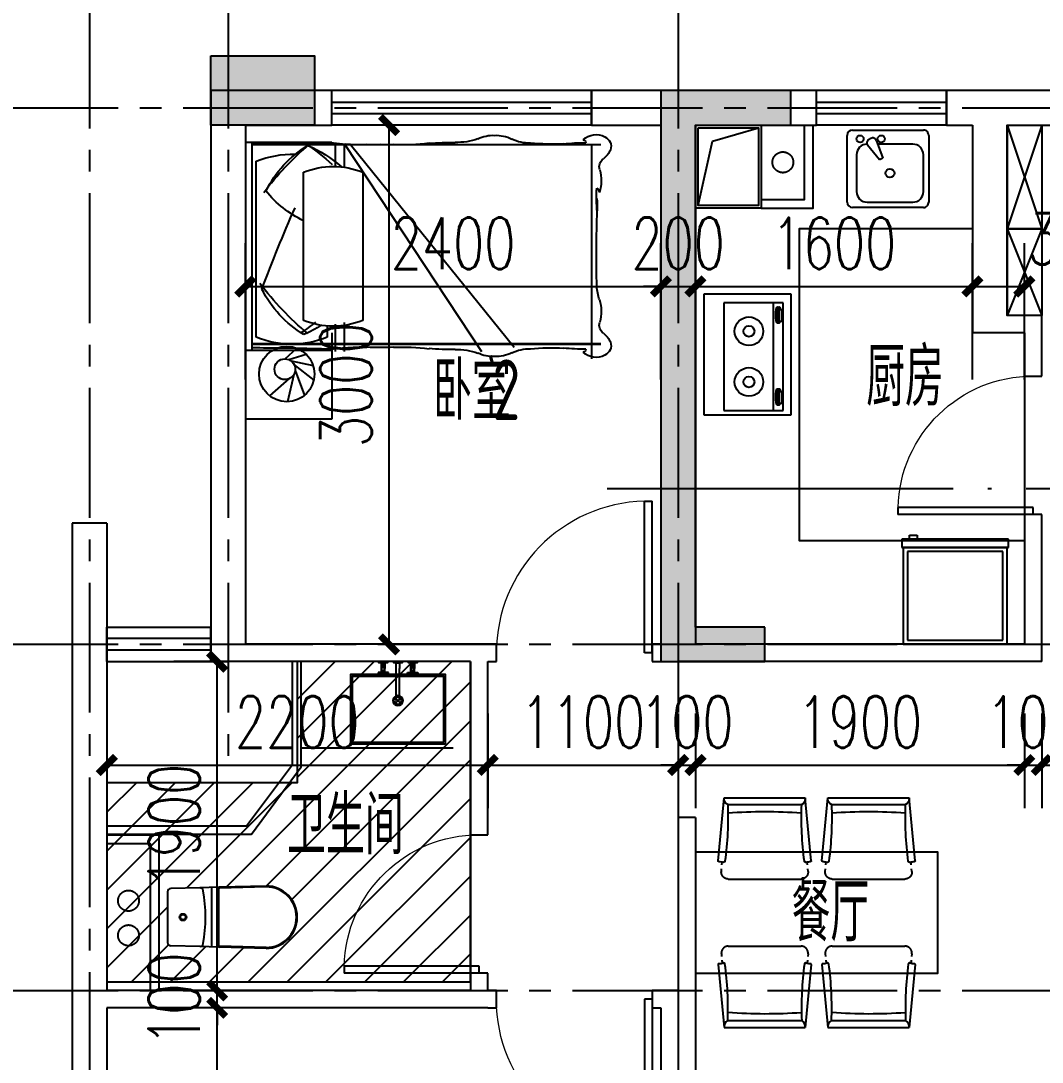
# Model space of a CAD drawing. Header units: millimetres. Extents: x -114775 to 228300, y -175499 to 108657.
# Drawn here: x 26077 to 31977, y -34785 to -28769 of the extents above; entities that cross this region are included whole.
import ezdxf

# ---------------------------------------------------------------- set-up
doc = ezdxf.new("R2010")
doc.units = ezdxf.units.MM
doc.header["$LTSCALE"] = 1000
for name, pattern in [('6#轴网(1-4)20181120$0$11 12 17 18 19 20 21 22-ZW$0$DOTE', [2.42, 2, -0.2, 0.02, -0.2]), ('CENTER', [50.8, 31.75, -6.35, 6.35, -6.35]), ('CENTER2', [1.125, 0.75, -0.125, 0.125, -0.125]), ('CONTINOUS', [0]), ('DASH', [0.35, 0.25, -0.1]), ('PS', [3200, 1500, -200, 1500])]:
    doc.linetypes.add(name, pattern=pattern)
doc.layers.get('0').update_dxf_attribs({"linetype": 'CONTINUOUS'})
doc.layers.get('Defpoints').update_dxf_attribs({"color": 6, "linetype": 'CONTINUOUS'})
for name, color, linetype in [('6#轴网(1-4)20181120$0$11 12 17 18 19 20 21 22-ZW$0$AXIS_轴线_A', 8, '6#轴网(1-4)20181120$0$11 12 17 18 19 20 21 22-ZW$0$DOTE'), ('A-FUR', 8, 'CONTINUOUS'), ('A-Lvtry', 5, 'CONTINUOUS'), ('A-Lvtry（卫生间）', 5, 'CONTINUOUS'), ('A-Lvtry（厨房）', 5, 'CONTINOUS'), ('A-烟气道', 105, 'CONTINUOUS'), ('A-第三道尺寸线', 105, 'CONTINUOUS'), ('A-降板区域', 251, 'CONTINUOUS'), ('AXIS', 253, 'CENTER'), ('DIM', 3, 'CONTINUOUS'), ('PS', 6, 'PS'), ('PUB_HATCH', 8, 'CONTINUOUS'), ('PUB_TEXT', 7, 'CONTINUOUS'), ('WALL', 2, 'CONTINUOUS'), ('WINDOW', 4, 'CONTINUOUS'), ('剪力墙', 6, 'CONTINUOUS')]:
    doc.layers.add(name, color=color, linetype=linetype)
doc.styles.add('_TCH_DIM_T3', font='SIMPLEX.shx', dxfattribs={"width": 0.705882, "bigfont": 'GBCBIG.shx'})
doc.styles.get("Standard").update_dxf_attribs({"font": 'tssdeng.shx', "bigfont": 'tssdchn.shx'})
doc.dimstyles.new('_TCH_ARCH&&100', dxfattribs={"dimtxt": 297.5, "dimasz": 100, "dimexe": 250, "dimexo": 300, "dimgap": 100, "dimtad": 1, "dimdec": 0, "dimzin": 0, "dimdsep": 46, "dimtxsty": '_TCH_DIM_T3', "dimblk": 'ARCHTICK', "dimcen": 0.09, "dimclrt": 7, "dimazin": 2, "dimtfac": 1, "dimtdec": 0, "dimtix": 1, "dimtmove": 2, "dimatfit": 3, "dimfxl": 0, "dimtolj": 1, "dimtzin": 0, "dimarcsym": 0})

# ---------------------------------------------------------------- blocks, each defined once
blk = doc.blocks.new('QWER34324')
at = {"layer": 'A-FUR'}
for p, q in [((-500, 0), (0, 0)), ((-40, -1200), (-40, 0)), ((-40, 0), (0, 0)), ((0, 0), (0, -1200)), ((-40, -11.5), (-2054.4, -11.5)), ((-40, -11.5), (-2054.4, -11.5)), ((-1999.7, -11.5), (-1999.7, -1251.2)), ((-608.2, -11.5), (-1552.4, -1182.5)), ((-575.1, -11.5), (-1363.6, -1208.2)), ((-570.6, -11.5), (-570.6, -144)), ((-519.8, -11.5), (-519.8, -134.5)), ((-63, -1125.7), (-63, -109.1)), ((-678.3, -172.7), (-678.3, -1028.2)), ((-336.3, -1028.2), (-336.3, -172.7)), ((-570.6, -1040.9), (-570.6, -1208.2)), ((-519.8, -1050.4), (-519.8, -1208.2)), ((-473.4, -1060.8), (-473.4, -1125.7)), ((-40, -1161.5), (-2054.4, -1161.5)), ((-40, -1165.5), (-2054.4, -1165.5)), ((0, -1200), (-500, -1200)), ((0, -1200), (-40, -1200))]:
    blk.add_line(p, q, dxfattribs=at)
for centre, radius, start, end in [((-2050.6, -24), 61.8, 114.65516, 197.05817), ((-2025.4, -60.8), 106, 45.78413, 118.72126), ((-1950.6, -0.8), 16, 93.39574, 183.44183), ((-1636.1, 205.2), 209.3, 267.15615, 297.45765), ((-1447.1, -169), 209.9, 87.96316, 116.12762), ((-1430.8, -151), 192, 63.04698, 92.64916), ((-1225.8, 355.3), 355.3, 250.60635, 272.32801), ((-1221.3, -2275.3), 2275.6, 85.96877, 89.74947), ((-1983, 13.6), 138.4, 203.70607, 231.95597), ((-1965.7, -1216.9), 1215.2, 83.96781, 90.04075), ((-1770.2, 1149.8), 1160.2, 266.64954, 276.11997), ((-909.2, 1295.3), 1309.4, 263.33019, 272.35813), ((-778.2, -1523.7), 1512.6, 87.0776, 92.9224), ((-655.9, 791.2), 805.5, 266.782, 275.59148), ((-480.7, -586.2), 583.8, 86.03666, 99.53314), ((-58.4, -703), 749.3, 113.83469, 131.46224), ((532.5, -1280), 1548.8, 124.57489, 131.88808), ((-774.9, -21402.4), 21401.2, 88.49238, 89.10433), ((-1546.8, -1386.7), 1810.6, 37.31306, 49.42063), ((-689.8, -564.3), 637.9, 26.40883, 59.00025), ((-160, -2948.1), 2939.9, 87.66163, 91.01156), ((-2098.3, -139.8), 53.6, 340.23108, 55.86441), ((-268.2, -607.5), 539, 67.62117, 92.10241), ((-1819.9, -219), 236, 164.99871, 197.18078), ((-507.3, -588.1), 449.1, 67.62117, 112.37883), ((-2002.9, -297.8), 43.4, 129.07345, 167.94605), ((-2962.5, -319.7), 933.9, 354.95264, 3.41649), ((-605.2, 111.5), 625, 295.48, 321.15009), ((-1219.9, -370.7), 812.7, 176.67233, 181.72422), ((-3003.8, -350.3), 972.9, 356.95871, 1.57587), ((-9950.5, -649.5), 7922.3, 358.6733, 1.8401), ((-7673.2, -3674.4), 8087.9, 20.45865, 24.04845), ((-2329.2, -812.3), 299.6, 341.30518, 356.04213), ((-1523.8, 282.7), 1810.6, 309.96455, 322.68694), ((-666.8, -563.7), 637.9, 300.99975, 333.59117), ((-1819.9, -978), 236, 162.81922, 195.00129), ((-2098.3, -1057.2), 53.6, 304.13559, 19.76892), ((-507.3, -612.9), 449.1, 247.62117, 292.37883), ((-35.4, -425), 749.3, 237.46377, 246.16531), ((555.5, 176), 1548.8, 231.63721, 235.42511), ((-1983, -1210.6), 138.4, 128.04403, 156.29393), ((-268.2, -627.3), 539, 247.62117, 292.37883), ((-2050.6, -1173), 61.8, 162.94183, 245.34484), ((-1950.6, -1196.2), 16, 176.55817, 266.60426), ((-1965.7, 19.9), 1215.2, 269.95925, 276.03219), ((-1770.2, -2346.8), 1160.2, 83.88003, 93.35046), ((-1636.1, -1402.2), 209.3, 62.54235, 92.84385), ((-1225.8, -1552.3), 355.3, 87.67199, 109.39365), ((-1221.3, 1078.3), 2275.6, 270.25053, 274.03123), ((-909.2, -2492.3), 1309.4, 87.64187, 96.66981), ((-778.2, 326.7), 1512.6, 267.0776, 272.9224), ((-655.9, -1988.2), 805.5, 84.40852, 93.218), ((-480.7, -610.8), 583.8, 260.46686, 273.96334), ((-774.9, 20205.4), 21401.2, 270.89567, 271.50762), ((-160, 1751.1), 2939.9, 268.98844, 272.33837), ((-2025.4, -1136.2), 106, 241.27874, 314.21587), ((-1447.1, -1028), 209.9, 243.87238, 272.03684), ((-1430.8, -1046), 192, 267.35084, 296.95302)]:
    blk.add_arc(centre, radius, start, end, dxfattribs=at)
blk = doc.blocks.new('chair4')
at = {"linetype": 'DASH', "ltscale": 200}
for p, q in [((-426.4, 250.4), (-410.4, 248.9)), ((-470, 210.5), (-470, -210.5)), ((-426.4, -250.4), (-410.4, -248.9))]:
    blk.add_line(p, q, dxfattribs=at)
at = {"ltscale": 20}
for p, q in [((-388.8, 247), (-371.7, 245.5)), ((-364.8, 269), (0, 234.3)), ((-40, 213.8), (-40, -213.8)), ((0, 234.3), (0, -234.3)), ((-364.8, -269), (0, -234.3)), ((-388.8, -247), (-371.7, -245.5))]:
    blk.add_line(p, q, dxfattribs=at)
at = {"linetype": 'DASH', "ltscale": 200, "extrusion": (0, 0, -1)}
for centre, start_param, end_param in [((-430, 210.5), 3.926991, 5.586837), ((-430, -210.5), 2.267145, 3.926991)]:
    blk.add_ellipse(centre, major_axis=(28.3, 28.3), ratio=1, start_param=start_param, end_param=end_param, dxfattribs=at)
at = {"ltscale": 20, "extrusion": (0, 0, -1)}
for centre, major_axis, ratio, start_param, end_param in [((-440.3, 264.1), (50.3, 50.3), 1, 0.774487, 1.131895), ((-365.2, 265), (2.83, 2.83), 1, 3.91608, 5.586837), ((-365.9, 237.3), (5.66, -5.66), 1, 0.914477, 2.702691), ((-124.5, 1886.5), (-1792.2, 85), 0.932857, 4.621064, 4.803714), ((-2032.8, -2.5), (-3, 2384.1), 0.819086, 1.481782, 1.659811), ((-6.5, 197.7), (26.3, 26.3), 1, 4.375488, 5.671939), ((-365.9, -237.3), (5.66, 5.66), 1, 3.580494, 5.368708), ((-440.3, -264.1), (50.3, -50.3), 1, -1.131895, -0.774487), ((-124.5, -1886.5), (1792.2, 85), 0.932857, 4.621064, 4.803714), ((-6.5, -197.7), (26.3, 26.3), 1, 2.182042, 3.478494), ((-365.2, -265), (2.83, -2.83), 1, 0.696349, 2.367105)]:
    blk.add_ellipse(centre, major_axis=major_axis, ratio=ratio, start_param=start_param, end_param=end_param, dxfattribs=at)
blk = doc.blocks.new('canzhuo01')
blk.add_lwpolyline([(36956.8, 174332.9), (38356.8, 174332.9), (38356.8, 175032.9), (36956.8, 175032.9)], close=True)
at = {"extrusion": (0, 0, -1), "xscale": -1, "zscale": -1, "rotation": 270}
for p in [(-37356.8, 175346.8), (-37956.8, 175346.8)]:
    blk.add_blockref('chair4', p, dxfattribs=at)
at = {"xscale": -1, "rotation": 90}
for p in [(37356.8, 174018.9), (37956.8, 174018.9)]:
    blk.add_blockref('chair4', p, dxfattribs=at)
blk = doc.blocks.new('A$C2EEA3612')
at = {"linetype": 'Continuous'}
for p, q in [((-180, 570), (-172.9, 299.7)), ((-175, 570.2), (-168, 299.8)), ((175, 570.2), (168, 299.8)), ((180, 570), (172.9, 299.7)), ((-172.9, 299.7), (-171.1, 240)), ((-171.6, 255), (171.6, 255)), ((-163, 295), (163, 295)), ((-163, 290), (163, 290)), ((172.9, 299.7), (171.1, 240)), ((-171.1, 240), (-169.5, 186.6)), ((-169.5, 186.6), (-165.6, 19.4)), ((169.5, 186.6), (165.6, 19.4)), ((171.1, 240), (169.5, 186.6)), ((-145.6, 0), (145.6, 0))]:
    blk.add_line(p, q, dxfattribs=at)
for radius in [20, 15]:
    blk.add_circle((0, 90), radius, dxfattribs=at)
for centre, radius, start, end in [((0, 570), 180, 0, 180), ((0, 570), 175, 0, 180), ((-163, 300), 10, 181.7534, 270), ((-163, 300), 5, 181.7534, 270), ((163, 300), 5, 270, 358.2466), ((163, 300), 10, 270, 358.2466), ((-149.5, 187.2), 20, 99.85566, 181.7534), ((0, -673.3), 893.4, 80.14434, 99.85566), ((149.5, 187.2), 20, 358.2466, 80.14434), ((-145.6, 20), 20, 181.7534, 270), ((145.6, 20), 20, 270, 358.2466)]:
    blk.add_arc(centre, radius, start, end, dxfattribs=at)
blk = doc.blocks.new('g3wr')
at = {"color": 251}
blk.add_wipeout([(92376.5, 176270.3), (92376.5, 176416), (92376.5, 176561.6), (92382.1, 176575.5), (92395.9, 176581.5), (92459.4, 176583.5), (92576.3, 176580.9), (92666.2, 176588.6), (92736.4, 176588), (92946.5, 176596), (92946.5, 176591), (93056.8, 176558.2), (93056.8, 176558.2), (93126.5, 176416), (93075.6, 176297.8), (92946.5, 176236), (92831.5, 176244.5), (92676.2, 176243), (92576.3, 176251), (92395.9, 176250.4)], dxfattribs=at)
at = {"xscale": -1, "rotation": 270}
blk.add_blockref('A$C2EEA3612', (92376.5, 176416), dxfattribs=at)
blk = doc.blocks.new('zt1')
at = {"layer": 'A-Lvtry', "linetype": 'Continuous'}
for p, q in [((-700, 0), (0, 0)), ((-700, -500), (-700, 0)), ((0, 0), (0, -500)), ((0, -500), (-700, -500))]:
    blk.add_line(p, q, dxfattribs=at)
at = {"layer": 'A-Lvtry'}
for p, q in [((-673.5, -113.1), (-673.5, -455.5)), ((-50.7, -113.1), (-673.5, -113.1)), ((-50.7, -455.5), (-50.7, -113.1)), ((-673.5, -399.8), (-50.7, -399.8)), ((-673.5, -455.5), (-50.7, -455.5)), ((-640.9, -422.1), (-640.8, -433.8)), ((-565.7, -431.5), (-630.4, -431.5)), ((-630.4, -431.5), (-630.4, -448.2)), ((-630.4, -448.2), (-565.7, -448.2)), ((-565.7, -448.2), (-565.7, -431.5)), ((-549.1, -423.2), (-549.1, -433.7)), ((-167.9, -422.1), (-167.8, -433.8)), ((-157.4, -431.5), (-157.4, -448.2)), ((-92.7, -431.5), (-157.4, -431.5)), ((-157.4, -448.2), (-92.7, -448.2)), ((-92.7, -448.2), (-92.7, -431.5)), ((-76.1, -423.2), (-76.1, -433.7))]:
    blk.add_line(p, q, dxfattribs=at)
for points in [[(-549.1, -423.2, 0.259034), (-551, -419.8, 0.076276), (-562.5, -414.9, 0.036515), (-576.1, -412.4, 0.026615), (-594.9, -411.4, 0.026615), (-613.8, -412.4, 0.036515), (-627.3, -414.9, 0.076276), (-638.9, -419.8, 0.259034), (-640.8, -423.2, 0.078462), (-640.6, -424.5, 0.056762)], [(-76.1, -423.2, 0.259034), (-78, -419.8, 0.076276), (-89.5, -414.9, 0.036515), (-103.1, -412.4, 0.026615), (-121.9, -411.4, 0.026615), (-140.8, -412.4, 0.036515), (-154.3, -414.9, 0.076276), (-165.9, -419.8, 0.259034), (-167.8, -423.2, 0.078462), (-167.6, -424.5, 0.056762)], [(-549.1, -433.7, 0.259034), (-551, -430.3, 0.076276), (-562.5, -425.4, 0.036515), (-576.1, -422.9, 0.026615), (-594.9, -421.9, 0.026615), (-613.8, -422.9, 0.036515), (-627.3, -425.4, 0.076276), (-638.9, -430.3, 0.259034), (-640.8, -433.7, 0.259034), (-638.9, -437.2, 0.056762), (-630.4, -441.2, 0.036515)], [(-565.7, -442.9, 0.008736), (-562.5, -442.1, 0.076276), (-551, -437.2, 0.259034), (-549.1, -433.7, 0.259034)], [(-76.1, -433.7, 0.259034), (-78, -430.3, 0.076276), (-89.5, -425.4, 0.036515), (-103.1, -422.9, 0.026615), (-121.9, -421.9, 0.026615), (-140.8, -422.9, 0.036515), (-154.3, -425.4, 0.076276), (-165.9, -430.3, 0.259034), (-167.8, -433.7, 0.259034), (-165.9, -437.2, 0.056762), (-157.4, -441.2, 0.036515)], [(-92.7, -442.9, 0.008736), (-89.5, -442.1, 0.076276), (-78, -437.2, 0.259034), (-76.1, -433.7, 0.259034)]]:
    blk.add_lwpolyline(points, format="xyb", dxfattribs=at)
at = {"layer": 'A-Lvtry', "linetype": 'Continuous'}
for centre, radius in [((-508.4, -258.5), 82.5), ((-215.8, -258.5), 82.5), ((-508.4, -258.5), 31.6), ((-215.8, -258.5), 31.6)]:
    blk.add_circle(centre, radius, dxfattribs=at)
at = {"layer": 'A-Lvtry', "width": 0.8, "flags": 9}
for tag in ['YSIZE', 'XSIZE']:
    blk.add_attdef(tag, (-350, 0), '', height=0.5, dxfattribs=at)
blk = doc.blocks.new('t4')
at = {"layer": 'A-Lvtry'}
for p, q in [((3876545.3, 2552259.6), (3876931.4, 2552259.6)), ((3876514.8, 2551819.5), (3876514.8, 2552229.1)), ((3876819.6, 2552205.6), (3876606.3, 2552205.6)), ((3876961.9, 2552229.1), (3876961.9, 2551819.5)), ((3876545.3, 2552144.6), (3876545.3, 2551880.5)), ((3876790.3, 2552072.2), (3876875.1, 2552142)), ((3876903.3, 2552093.1), (3876800.4, 2552054.6)), ((3876880.6, 2551880.5), (3876880.6, 2552084.6)), ((3876913.8, 2552122.3), (3876905.6, 2552136.5)), ((3876800.4, 2552054.6), (3876790.3, 2552072.2)), ((3876931.4, 2551789), (3876545.3, 2551789)), ((3876606.3, 2551819.5), (3876819.6, 2551819.5))]:
    blk.add_line(p, q, dxfattribs=at)
at = {"layer": 'A-Lvtry', "extrusion": (3.92285e-11, -1.08889e-08, 1)}
for centre, major_axis, start_param, end_param in [((3876545.3, 2552229.1), (-21.6, 21.6, 0), -0.785398, 0.785398), ((3876931.4, 2552229.1), (-21.6, 21.6, 0), 3.926991, 5.497787), ((3876606.3, 2552144.6), (-43.1, 43.1, 0), -0.785398, 0.785398), ((3876819.6, 2552144.6), (43.1, 43.1, 0), 5.497787, 7.068583), ((3876911.1, 2552185.3), (-14.4, 14.4, 0), 4.712389, 10.995574), ((3876888, 2552126.3), (14.4, 14.4, 0), 6.021386, 7.757331), ((3876911.1, 2552063.4), (14.4, 14.4, 0), 6.283185283893945, 12.56637059107353), ((3876896.2, 2552112.2), (-14.4, 14.4, 0), 2.714645, 4.45059), ((3876713, 2552012.6), (18, 18, 0), 6.283185283897186, 12.56637059107677), ((3876606.3, 2551880.5), (-43.1, 43.1, 0), 0.785398, 2.356194), ((3876819.6, 2551880.5), (-43.1, 43.1, 0), 2.356194, 3.926991), ((3876545.3, 2551819.5), (21.6, 21.6, 0), 2.356194, 3.926991), ((3876931.4, 2551819.5), (-21.6, 21.6, 0), 2.356194, 3.926991)]:
    blk.add_ellipse(centre, major_axis=major_axis, ratio=1, start_param=start_param, end_param=end_param, dxfattribs=at)
blk = doc.blocks.new('BX1')
at = {"layer": 'A-Lvtry'}
for p, q in [((-560, 8), (-607.7, 8)), ((-607.7, 8), (-607.7, -608)), ((-560, -608), (-560, 8)), ((0, 0), (-560, 0)), ((0, -600), (0, 0)), ((-560, 0), (-560, -600)), ((-24, -24), (-536, -24)), ((-536, -24), (-536, -576)), ((-24, -576), (-24, -24)), ((-631.1, -564.3), (-631.1, -520)), ((-631.1, -520), (-607.7, -520)), ((-607.7, -520), (-607.7, -564.3)), ((-607.7, -564.3), (-631.1, -564.3)), ((-560, -600), (0, -600)), ((-536, -576), (-24, -576)), ((-607.7, -608), (-560, -608))]:
    blk.add_line(p, q, dxfattribs=at)
blk = doc.blocks.new('fvdfvfr')
at = {"layer": 'A-FUR'}
for p, q in [((172369.7, 266757.7), (172369.7, 266257.7)), ((172100, 266607.2), (172167.6, 266668.4)), ((172121.1, 266602.5), (172220.9, 266633.6)), ((172134.5, 266594.7), (172260.9, 266569.3)), ((172151.3, 266571.8), (172265.1, 266484.2)), ((172157.3, 266539.8), (172211, 266396.1)), ((172123.4, 266493), (172009.8, 266393.7)), ((172149.5, 266516.9), (172114, 266359.2)), ((172369.7, 266257.7), (171869.7, 266257.7))]:
    blk.add_line(p, q, dxfattribs=at)
for centre, radius in [((172109, 266519.3), 160), ((172097.8, 266547.3), 60)]:
    blk.add_circle(centre, radius, dxfattribs=at)
blk = doc.blocks.new('A$C12CE3BE6')
at = {"ltscale": 10}
for p, q in [((180, 469), (200, 469)), ((180, 412), (180, 435)), ((182.5, 422), (182.5, 442)), ((197.5, 442), (182.5, 442)), ((197.5, 422), (182.5, 422)), ((184.5, 442), (184.5, 469)), ((187, 412), (187, 422)), ((193, 412), (193, 422)), ((195.5, 442), (195.5, 469)), ((197.5, 422), (197.5, 442)), ((200, 412), (200, 435)), ((285.2, 469), (265.2, 469)), ((265.2, 260), (265.2, 435)), ((285.2, 260), (285.2, 435)), ((370, 469), (350, 469)), ((350, 412), (350, 435)), ((352.5, 422), (352.5, 442)), ((352.5, 442), (367.5, 442)), ((352.5, 422), (367.5, 422)), ((354.5, 442), (354.5, 469)), ((357, 412), (357, 422)), ((363, 412), (363, 422)), ((365.5, 442), (365.5, 469)), ((367.5, 422), (367.5, 442)), ((370, 412), (370, 435)), ((220, 412), (160, 412)), ((160, 412), (160, 405)), ((220, 405), (160, 405)), ((220, 405), (220, 412)), ((330, 412), (390, 412)), ((330, 405), (330, 412)), ((330, 405), (390, 405)), ((390, 412), (390, 405))]:
    blk.add_line(p, q, dxfattribs=at)
for p, q in [((260.9, 235.9), (289.1, 264.1)), ((260.9, 264.1), (289.1, 235.9))]:
    blk.add_line(p, q)
for points in [[(200, 435), (200, 469), (215, 469), (215, 475), (165, 475), (165, 469), (180, 469), (180, 435)], [(285.2, 435), (285.2, 469), (299.8, 469), (299.8, 475), (250.2, 475), (250.2, 469), (265.2, 469), (265.2, 435)], [(370, 435), (370, 469), (385, 469), (385, 475), (335, 475), (335, 469), (350, 469), (350, 435)]]:
    blk.add_lwpolyline(points, dxfattribs=at)
for points in [[(0, 0), (0, 400), (550, 400), (550, 0)], [(10, 10), (10, 390), (540, 390), (540, 10)]]:
    blk.add_lwpolyline(points, close=True)
for centre in [(190, 408.5), (360, 408.5)]:
    blk.add_circle(centre, 3.5, dxfattribs=at)
for radius in [29.1, 20]:
    blk.add_circle((275, 250), radius)
blk.add_arc((275.2, 260), 10, 180, 0, dxfattribs=at)
blk = doc.blocks.new('$DorLib2D$00000001')
for p, q in [((0.45, 0.975), (0.5, 0.975)), ((0.45, 0), (0.45, 0.975)), ((0.5, 0), (0.5, 0.975)), ((0.5, 0), (0.45, 0))]:
    blk.add_line(p, q)
at = {"lineweight": 13}
blk.add_arc((0.475, 0), 0.975, 91.46928, 180, dxfattribs=at)
blk = doc.blocks.new('$TCHSYS$WIN2D')
for p, q in [((-0.5, 0.5), (0.5, 0.5)), ((-0.5, 0.5), (-0.5, -0.5)), ((0.5, 0.5), (0.5, -0.5)), ((0.5, 0.1667), (-0.5, 0.1667)), ((0.5, -0.1667), (-0.5, -0.1667)), ((-0.5, -0.5), (0.5, -0.5))]:
    blk.add_line(p, q)
blk = doc.blocks.new('_ArchTick')
at = {"color": 0, "linetype": 'ByBlock', "const_width": 0.4}
blk.add_lwpolyline([(-0.5, -0.5), (0.5, 0.5)], dxfattribs=at)
blk = doc.blocks.new('*D404')
at = {"layer": 'A-第三道尺寸线', "color": 0, "lineweight": -2, "transparency": 16777216}
for p, q in [((-75779, -36371.8), (-75779, -35584)), ((-73379, -36371.8), (-73379, -35584)), ((-75779, -35834), (-73379, -35834))]:
    blk.add_line(p, q, dxfattribs=at)
at = {"layer": 'Defpoints', "color": 0, "transparency": 16777216}
for p in [(-73379, -35834), (-75779, -36671.8), (-73379, -36671.8)]:
    blk.add_point(p, dxfattribs=at)
at = {"layer": 'A-第三道尺寸线', "color": 0, "lineweight": -2, "transparency": 16777216, "xscale": 100, "yscale": 100, "zscale": 100, "rotation": 180}
blk.add_blockref('_ArchTick', (-75779, -35834), dxfattribs=at)
at = {"layer": 'A-第三道尺寸线', "color": 0, "lineweight": -2, "transparency": 16777216, "xscale": 100, "yscale": 100, "zscale": 100}
blk.add_blockref('_ArchTick', (-73379, -35834), dxfattribs=at)
at = {"layer": 'A-第三道尺寸线', "color": 7, "transparency": 16777216, "insert": (-74579, -35585.2), "char_height": 297.5, "attachment_point": 5, "style": '_TCH_DIM_T3'}
blk.add_mtext('\\A1;2400', dxfattribs=at)
blk = doc.blocks.new('*D405')
at = {"layer": 'A-第三道尺寸线', "color": 0, "lineweight": -2, "transparency": 16777216}
for p, q in [((-73379, -36371.8), (-73379, -35584)), ((-73179, -36371.8), (-73179, -35584)), ((-73379, -35834), (-73479, -35834)), ((-73379, -35834), (-73179, -35834)), ((-73179, -35834), (-73079, -35834))]:
    blk.add_line(p, q, dxfattribs=at)
at = {"layer": 'Defpoints', "color": 0, "transparency": 16777216}
for p in [(-73179, -35834), (-73379, -36671.8), (-73179, -36671.8)]:
    blk.add_point(p, dxfattribs=at)
at = {"layer": 'A-第三道尺寸线', "color": 0, "lineweight": -2, "transparency": 16777216, "xscale": 100, "yscale": 100, "zscale": 100}
blk.add_blockref('_ArchTick', (-73379, -35834), dxfattribs=at)
at = {"layer": 'A-第三道尺寸线', "color": 0, "lineweight": -2, "transparency": 16777216, "xscale": 100, "yscale": 100, "zscale": 100, "rotation": 180}
blk.add_blockref('_ArchTick', (-73179, -35834), dxfattribs=at)
at = {"layer": 'A-第三道尺寸线', "color": 7, "transparency": 16777216, "insert": (-73279, -35585.2), "char_height": 297.5, "attachment_point": 5, "style": '_TCH_DIM_T3'}
blk.add_mtext('\\A1;200', dxfattribs=at)
blk = doc.blocks.new('*D406')
at = {"layer": 'A-第三道尺寸线', "color": 0, "lineweight": -2, "transparency": 16777216}
for p, q in [((-73179, -36371.8), (-73179, -35584)), ((-71579, -36371.8), (-71579, -35584)), ((-73179, -35834), (-71579, -35834))]:
    blk.add_line(p, q, dxfattribs=at)
at = {"layer": 'Defpoints', "color": 0, "transparency": 16777216}
for p in [(-71579, -35834), (-73179, -36671.8), (-71579, -36671.8)]:
    blk.add_point(p, dxfattribs=at)
at = {"layer": 'A-第三道尺寸线', "color": 0, "lineweight": -2, "transparency": 16777216, "xscale": 100, "yscale": 100, "zscale": 100, "rotation": 180}
blk.add_blockref('_ArchTick', (-73179, -35834), dxfattribs=at)
at = {"layer": 'A-第三道尺寸线', "color": 0, "lineweight": -2, "transparency": 16777216, "xscale": 100, "yscale": 100, "zscale": 100}
blk.add_blockref('_ArchTick', (-71579, -35834), dxfattribs=at)
at = {"layer": 'A-第三道尺寸线', "color": 7, "transparency": 16777216, "insert": (-72379, -35585.2), "char_height": 297.5, "attachment_point": 5, "style": '_TCH_DIM_T3'}
blk.add_mtext('\\A1;1600', dxfattribs=at)
blk = doc.blocks.new('*D407')
at = {"layer": 'A-第三道尺寸线', "color": 0, "lineweight": -2, "transparency": 16777216}
for p, q in [((-71579, -36371.8), (-71579, -35584)), ((-71279, -36371.8), (-71279, -35584)), ((-71579, -35834), (-71279, -35834))]:
    blk.add_line(p, q, dxfattribs=at)
at = {"layer": 'Defpoints', "color": 0, "transparency": 16777216}
for p in [(-71279, -35834), (-71579, -36671.8), (-71279, -36671.8)]:
    blk.add_point(p, dxfattribs=at)
at = {"layer": 'A-第三道尺寸线', "color": 0, "lineweight": -2, "transparency": 16777216, "xscale": 100, "yscale": 100, "zscale": 100, "rotation": 180}
blk.add_blockref('_ArchTick', (-71579, -35834), dxfattribs=at)
at = {"layer": 'A-第三道尺寸线', "color": 0, "lineweight": -2, "transparency": 16777216, "xscale": 100, "yscale": 100, "zscale": 100}
blk.add_blockref('_ArchTick', (-71279, -35834), dxfattribs=at)
at = {"layer": 'A-第三道尺寸线', "color": 7, "transparency": 16777216, "insert": (-70990, -35559), "char_height": 297.5, "attachment_point": 5, "style": '_TCH_DIM_T3'}
blk.add_mtext('\\A1;300', dxfattribs=at)
blk = doc.blocks.new('*D408')
at = {"layer": 'A-第三道尺寸线', "color": 0, "lineweight": -2, "transparency": 16777216}
for p, q in [((-76579, -38301.8), (-76579, -38849)), ((-74379, -38301.8), (-74379, -38849)), ((-76579, -38599), (-74379, -38599))]:
    blk.add_line(p, q, dxfattribs=at)
at = {"layer": 'Defpoints', "color": 0, "transparency": 16777216}
for p in [(-76579, -38001.8), (-74379, -38001.8), (-74379, -38599)]:
    blk.add_point(p, dxfattribs=at)
at = {"layer": 'A-第三道尺寸线', "color": 0, "lineweight": -2, "transparency": 16777216, "xscale": 100, "yscale": 100, "zscale": 100, "rotation": 180}
blk.add_blockref('_ArchTick', (-76579, -38599), dxfattribs=at)
at = {"layer": 'A-第三道尺寸线', "color": 0, "lineweight": -2, "transparency": 16777216, "xscale": 100, "yscale": 100, "zscale": 100}
blk.add_blockref('_ArchTick', (-74379, -38599), dxfattribs=at)
at = {"layer": 'A-第三道尺寸线', "color": 7, "transparency": 16777216, "insert": (-75479, -38350.2), "char_height": 297.5, "attachment_point": 5, "style": '_TCH_DIM_T3'}
blk.add_mtext('\\A1;2200', dxfattribs=at)
blk = doc.blocks.new('*D409')
at = {"layer": 'A-第三道尺寸线', "color": 0, "lineweight": -2, "transparency": 16777216}
for p, q in [((-74379, -38301.8), (-74379, -38849)), ((-73279, -38301.8), (-73279, -38849)), ((-74379, -38599), (-73279, -38599))]:
    blk.add_line(p, q, dxfattribs=at)
at = {"layer": 'Defpoints', "color": 0, "transparency": 16777216}
for p in [(-74379, -38001.8), (-73279, -38001.8), (-73279, -38599)]:
    blk.add_point(p, dxfattribs=at)
at = {"layer": 'A-第三道尺寸线', "color": 0, "lineweight": -2, "transparency": 16777216, "xscale": 100, "yscale": 100, "zscale": 100, "rotation": 180}
blk.add_blockref('_ArchTick', (-74379, -38599), dxfattribs=at)
at = {"layer": 'A-第三道尺寸线', "color": 0, "lineweight": -2, "transparency": 16777216, "xscale": 100, "yscale": 100, "zscale": 100}
blk.add_blockref('_ArchTick', (-73279, -38599), dxfattribs=at)
at = {"layer": 'A-第三道尺寸线', "color": 7, "transparency": 16777216, "insert": (-73829, -38350.2), "char_height": 297.5, "attachment_point": 5, "style": '_TCH_DIM_T3'}
blk.add_mtext('\\A1;1100', dxfattribs=at)
blk = doc.blocks.new('*D410')
at = {"layer": 'A-第三道尺寸线', "color": 0, "lineweight": -2, "transparency": 16777216}
for p, q in [((-73279, -38301.8), (-73279, -38849)), ((-73179, -38301.8), (-73179, -38849)), ((-73279, -38599), (-73379, -38599)), ((-73279, -38599), (-73179, -38599)), ((-73179, -38599), (-73079, -38599))]:
    blk.add_line(p, q, dxfattribs=at)
at = {"layer": 'Defpoints', "color": 0, "transparency": 16777216}
for p in [(-73279, -38001.8), (-73179, -38001.8), (-73179, -38599)]:
    blk.add_point(p, dxfattribs=at)
at = {"layer": 'A-第三道尺寸线', "color": 0, "lineweight": -2, "transparency": 16777216, "xscale": 100, "yscale": 100, "zscale": 100}
blk.add_blockref('_ArchTick', (-73279, -38599), dxfattribs=at)
at = {"layer": 'A-第三道尺寸线', "color": 0, "lineweight": -2, "transparency": 16777216, "xscale": 100, "yscale": 100, "zscale": 100, "rotation": 180}
blk.add_blockref('_ArchTick', (-73179, -38599), dxfattribs=at)
at = {"layer": 'A-第三道尺寸线', "color": 7, "transparency": 16777216, "insert": (-73229, -38350.2), "char_height": 297.5, "attachment_point": 5, "style": '_TCH_DIM_T3'}
blk.add_mtext('\\A1;100', dxfattribs=at)
blk = doc.blocks.new('*D411')
at = {"layer": 'A-第三道尺寸线', "color": 0, "lineweight": -2, "transparency": 16777216}
for p, q in [((-73179, -38301.8), (-73179, -38849)), ((-71279, -38301.8), (-71279, -38849)), ((-73179, -38599), (-71279, -38599))]:
    blk.add_line(p, q, dxfattribs=at)
at = {"layer": 'Defpoints', "color": 0, "transparency": 16777216}
for p in [(-73179, -38001.8), (-71279, -38001.8), (-71279, -38599)]:
    blk.add_point(p, dxfattribs=at)
at = {"layer": 'A-第三道尺寸线', "color": 0, "lineweight": -2, "transparency": 16777216, "xscale": 100, "yscale": 100, "zscale": 100, "rotation": 180}
blk.add_blockref('_ArchTick', (-73179, -38599), dxfattribs=at)
at = {"layer": 'A-第三道尺寸线', "color": 0, "lineweight": -2, "transparency": 16777216, "xscale": 100, "yscale": 100, "zscale": 100}
blk.add_blockref('_ArchTick', (-71279, -38599), dxfattribs=at)
at = {"layer": 'A-第三道尺寸线', "color": 7, "transparency": 16777216, "insert": (-72229, -38350.2), "char_height": 297.5, "attachment_point": 5, "style": '_TCH_DIM_T3'}
blk.add_mtext('\\A1;1900', dxfattribs=at)
blk = doc.blocks.new('*D412')
at = {"layer": 'A-第三道尺寸线', "color": 0, "lineweight": -2, "transparency": 16777216}
for p, q in [((-71279, -38301.8), (-71279, -38849)), ((-71179, -38301.8), (-71179, -38849)), ((-71279, -38599), (-71379, -38599)), ((-71279, -38599), (-71179, -38599)), ((-71179, -38599), (-71079, -38599))]:
    blk.add_line(p, q, dxfattribs=at)
at = {"layer": 'Defpoints', "color": 0, "transparency": 16777216}
for p in [(-71279, -38001.8), (-71179, -38001.8), (-71179, -38599)]:
    blk.add_point(p, dxfattribs=at)
at = {"layer": 'A-第三道尺寸线', "color": 0, "lineweight": -2, "transparency": 16777216, "xscale": 100, "yscale": 100, "zscale": 100}
blk.add_blockref('_ArchTick', (-71279, -38599), dxfattribs=at)
at = {"layer": 'A-第三道尺寸线', "color": 0, "lineweight": -2, "transparency": 16777216, "xscale": 100, "yscale": 100, "zscale": 100, "rotation": 180}
blk.add_blockref('_ArchTick', (-71179, -38599), dxfattribs=at)
at = {"layer": 'A-第三道尺寸线', "color": 7, "transparency": 16777216, "insert": (-71229, -38350.2), "char_height": 297.5, "attachment_point": 5, "style": '_TCH_DIM_T3'}
blk.add_mtext('\\A1;100', dxfattribs=at)
blk = doc.blocks.new('*D413')
at = {"layer": 'A-第三道尺寸线', "color": 0, "lineweight": -2, "transparency": 16777216}
for p, q in [((-71179, -38301.8), (-71179, -38849)), ((-69979, -38301.8), (-69979, -38849)), ((-71179, -38599), (-69979, -38599))]:
    blk.add_line(p, q, dxfattribs=at)
at = {"layer": 'Defpoints', "color": 0, "transparency": 16777216}
for p in [(-71179, -38001.8), (-69979, -38001.8), (-69979, -38599)]:
    blk.add_point(p, dxfattribs=at)
at = {"layer": 'A-第三道尺寸线', "color": 0, "lineweight": -2, "transparency": 16777216, "xscale": 100, "yscale": 100, "zscale": 100, "rotation": 180}
blk.add_blockref('_ArchTick', (-71179, -38599), dxfattribs=at)
at = {"layer": 'A-第三道尺寸线', "color": 0, "lineweight": -2, "transparency": 16777216, "xscale": 100, "yscale": 100, "zscale": 100}
blk.add_blockref('_ArchTick', (-69979, -38599), dxfattribs=at)
at = {"layer": 'A-第三道尺寸线', "color": 7, "transparency": 16777216, "insert": (-70579, -38350.3), "char_height": 297.5, "attachment_point": 5, "style": '_TCH_DIM_T3'}
blk.add_mtext('\\A1;1200', dxfattribs=at)
blk = doc.blocks.new('*D414')
at = {"layer": 'A-第三道尺寸线', "color": 0, "lineweight": -2, "transparency": 16777216}
for p, q in [((-75729, -40001.8), (-76191.7, -40001.8)), ((-75941.7, -43501.8), (-75941.7, -40001.8)), ((-75729, -43501.8), (-76191.7, -43501.8))]:
    blk.add_line(p, q, dxfattribs=at)
at = {"layer": 'Defpoints', "color": 0, "transparency": 16777216}
for p in [(-75941.7, -40001.8), (-75429, -40001.8), (-75429, -43501.8)]:
    blk.add_point(p, dxfattribs=at)
at = {"layer": 'A-第三道尺寸线', "color": 0, "lineweight": -2, "transparency": 16777216, "xscale": 100, "yscale": 100, "zscale": 100}
for p, rotation in [((-75941.7, -40001.8), 90), ((-75941.7, -43501.8), 270)]:
    blk.add_blockref('_ArchTick', p, dxfattribs=dict(at, rotation=rotation))
at = {"layer": 'A-第三道尺寸线', "color": 7, "transparency": 16777216, "insert": (-76190.5, -41751.8), "char_height": 297.5, "attachment_point": 5, "rotation": 90, "style": '_TCH_DIM_T3'}
blk.add_mtext('\\A1;3500', dxfattribs=at)
blk = doc.blocks.new('*D415')
at = {"layer": 'A-第三道尺寸线', "color": 0, "lineweight": -2, "transparency": 16777216}
for p, q in [((-75941.7, -39901.8), (-75941.7, -39801.8)), ((-75729, -39901.8), (-76191.7, -39901.8)), ((-75941.7, -40001.8), (-75941.7, -39901.8)), ((-75729, -40001.8), (-76191.7, -40001.8)), ((-75941.7, -40001.8), (-75941.7, -40101.8))]:
    blk.add_line(p, q, dxfattribs=at)
at = {"layer": 'Defpoints', "color": 0, "transparency": 16777216}
for p in [(-75941.7, -39901.8), (-75429, -39901.8), (-75429, -40001.8)]:
    blk.add_point(p, dxfattribs=at)
at = {"layer": 'A-第三道尺寸线', "color": 0, "lineweight": -2, "transparency": 16777216, "xscale": 100, "yscale": 100, "zscale": 100}
for p, rotation in [((-75941.7, -39901.8), 270), ((-75941.7, -40001.8), 90)]:
    blk.add_blockref('_ArchTick', p, dxfattribs=dict(at, rotation=rotation))
at = {"layer": 'A-第三道尺寸线', "color": 7, "transparency": 16777216, "insert": (-76190.5, -39951.8), "char_height": 297.5, "attachment_point": 5, "rotation": 90, "style": '_TCH_DIM_T3'}
blk.add_mtext('\\A1;100', dxfattribs=at)
blk = doc.blocks.new('*D416')
at = {"layer": 'A-第三道尺寸线', "color": 0, "lineweight": -2, "transparency": 16777216}
for p, q in [((-75729, -38001.8), (-76191.7, -38001.8)), ((-75941.7, -39901.8), (-75941.7, -38001.8)), ((-75729, -39901.8), (-76191.7, -39901.8))]:
    blk.add_line(p, q, dxfattribs=at)
at = {"layer": 'Defpoints', "color": 0, "transparency": 16777216}
for p in [(-75941.7, -38001.8), (-75429, -38001.8), (-75429, -39901.8)]:
    blk.add_point(p, dxfattribs=at)
at = {"layer": 'A-第三道尺寸线', "color": 0, "lineweight": -2, "transparency": 16777216, "xscale": 100, "yscale": 100, "zscale": 100}
for p, rotation in [((-75941.7, -38001.8), 90), ((-75941.7, -39901.8), 270)]:
    blk.add_blockref('_ArchTick', p, dxfattribs=dict(at, rotation=rotation))
at = {"layer": 'A-第三道尺寸线', "color": 7, "transparency": 16777216, "insert": (-76190.5, -38951.8), "char_height": 297.5, "attachment_point": 5, "rotation": 90, "style": '_TCH_DIM_T3'}
blk.add_mtext('\\A1;1900', dxfattribs=at)
blk = doc.blocks.new('*D417')
at = {"layer": 'A-第三道尺寸线', "color": 0, "lineweight": -2, "transparency": 16777216}
for p, q in [((-74829, -34901.8), (-75198.7, -34901.8)), ((-74948.7, -37901.8), (-74948.7, -34901.8)), ((-74829, -37901.8), (-75198.7, -37901.8))]:
    blk.add_line(p, q, dxfattribs=at)
at = {"layer": 'Defpoints', "color": 0, "transparency": 16777216}
for p in [(-74948.7, -34901.8), (-74529, -34901.8), (-74529, -37901.8)]:
    blk.add_point(p, dxfattribs=at)
at = {"layer": 'A-第三道尺寸线', "color": 0, "lineweight": -2, "transparency": 16777216, "xscale": 100, "yscale": 100, "zscale": 100}
for p, rotation in [((-74948.7, -34901.8), 90), ((-74948.7, -37901.8), 270)]:
    blk.add_blockref('_ArchTick', p, dxfattribs=dict(at, rotation=rotation))
at = {"layer": 'A-第三道尺寸线', "color": 7, "transparency": 16777216, "insert": (-75197.5, -36401.8), "char_height": 297.5, "attachment_point": 5, "rotation": 90, "style": '_TCH_DIM_T3'}
blk.add_mtext('\\A1;3000', dxfattribs=at)
blk = doc.blocks.new('B20190222125856')
at = {"layer": '6#轴网(1-4)20181120$0$11 12 17 18 19 20 21 22-ZW$0$AXIS_轴线_A'}
blk.add_line((2989.5, 6700), (9118.2, 6700), dxfattribs=at)
at = {"layer": 'AXIS', "linetype": 'CENTER2'}
for p, q in [((0, 11781), (0, -2685.7)), ((800, 11781), (800, 5144.8)), ((3400, 11781), (3400, -2685.7)), ((-2834.7, 8900), (9118.1, 8900)), ((-2834.7, 5800), (9118.1, 5800)), ((-2834.7, 3800), (9118.1, 3800))]:
    blk.add_line(p, q, dxfattribs=at)
blk = doc.blocks.new('750CHUFANGNCHUANG')
at = {"layer": 'A-降板区域'}
h = blk.add_hatch(dxfattribs=at)
h.set_pattern_fill('ANSI31', color=256, scale=100)
h.set_pattern_definition([(45, (-46165.25, -181290.11), (-112.2532, 112.2532), [])])
h.paths.add_polyline_path([(-74479, -38001.8), (-75479, -38001.8), (-75479, -38701.8), (-76579, -38701.8), (-76579, -39851.8), (-74479, -39851.8)])
at = {"layer": 'A-FUR'}
for p, q in [((-71379, -34901.8), (-71179, -35501.8)), ((-71179, -34901.8), (-71379, -35501.8)), ((-71179, -35501.8), (-71379, -36001.8)), ((-71379, -35501.8), (-71179, -36001.8))]:
    blk.add_line(p, q, dxfattribs=at)
for points in [[(-71179, -35501.8), (-71379, -35501.8), (-71379, -34901.8), (-71179, -34901.8)], [(-71179, -36001.8), (-71379, -36001.8), (-71379, -35501.8), (-71179, -35501.8)]]:
    blk.add_lwpolyline(points, close=True, dxfattribs=at)
at = {"layer": 'A-Lvtry（卫生间）', "ltscale": 3}
blk.add_line((-75457.5, -38499.5), (-74578.9, -38499.5), dxfattribs=at)
for points in [[(-76579, -38999.5), (-75743.4, -38999.5), (-75457.5, -38609.8), (-75457.5, -38001.8)], [(-76579, -38949.5), (-75772.1, -38949.5), (-75507.5, -38596.2), (-75507.5, -38001.8)]]:
    blk.add_lwpolyline(points, dxfattribs=at)
at = {"layer": 'A-Lvtry（厨房）', "ltscale": 3}
blk.add_lwpolyline([(-71578.9, -35501.8), (-72578.9, -35501.8), (-72578.9, -37301.8), (-71278.9, -37301.8)], dxfattribs=at)
at = {"layer": 'A-烟气道'}
for points in [[(-73179, -34901.8), (-72799, -34901.8), (-72799, -35381.8), (-73179, -35381.8)], [(-73164, -34916.8), (-72814, -34916.8), (-72814, -35366.8), (-73164, -35366.8)]]:
    blk.add_lwpolyline(points, close=True, dxfattribs=at)
blk.add_lwpolyline([(-73164, -35366.8), (-73081.1, -34993.9), (-72814, -34916.8)], dxfattribs=at)
at = {"layer": 'A-降板区域'}
blk.add_lwpolyline([(-74479, -38001.8), (-75479, -38001.8), (-75479, -38701.8), (-75479, -38701.8), (-76579, -38701.8), (-76579, -39851.8), (-74479, -39851.8)], close=True, dxfattribs=at)
at = {"layer": 'PS', "ltscale": 0.5}
for centre in [(-72674, -35116.8), (-76454, -39383.3), (-76454, -39583.3)]:
    blk.add_circle(centre, 60, dxfattribs=at)
at = {"layer": 'WALL'}
for p, q in [((-75979, -34701.8), (-75979, -37801.8)), ((-75279, -34701.8), (-75979, -34701.8)), ((-75279, -34901.8), (-75279, -34701.8)), ((-73279, -34701.8), (-73779, -34701.8)), ((-73779, -34701.8), (-73779, -34901.8)), ((-72479, -34701.8), (-73279, -34701.8)), ((-72479, -34901.8), (-72479, -34701.8)), ((-71479, -34701.8), (-71729, -34701.8)), ((-71729, -34701.8), (-71729, -34901.8)), ((-71079, -34701.8), (-71479, -34701.8)), ((-75779, -34901.8), (-75779, -37901.8)), ((-75779, -34901.8), (-75279, -34901.8)), ((-73779, -34901.8), (-73379, -34901.8)), ((-73379, -34901.8), (-73379, -37901.8)), ((-73179, -34901.8), (-73179, -37901.8)), ((-73179, -34901.8), (-72479, -34901.8)), ((-71729, -34901.8), (-71579, -34901.8)), ((-71579, -34901.8), (-71579, -36101.8)), ((-71379, -34901.8), (-71379, -36001.8)), ((-71379, -34901.8), (-71079, -34901.8)), ((-71179, -36001.8), (-71379, -36001.8)), ((-71179, -36351.8), (-71179, -36001.8)), ((-71279, -36101.8), (-71579, -36101.8)), ((-71279, -36101.8), (-71279, -36351.8)), ((-71279, -36351.8), (-71179, -36351.8)), ((-71179, -37151.8), (-71279, -37151.8)), ((-71279, -37151.8), (-71279, -37901.8)), ((-71179, -38001.8), (-71179, -37151.8)), ((-76779, -37201.8), (-76779, -37901.8)), ((-76579, -37201.8), (-76779, -37201.8)), ((-76579, -37201.8), (-76579, -37801.8)), ((-76579, -37801.8), (-76579, -38001.8)), ((-75979, -37801.8), (-75979, -38001.8)), ((-76779, -37901.8), (-76779, -39901.8)), ((-74379, -37901.8), (-75779, -37901.8)), ((-74329, -37901.8), (-74379, -37901.8)), ((-74329, -38001.8), (-74329, -37901.8)), ((-73379, -37901.8), (-73429, -37901.8)), ((-73429, -37901.8), (-73429, -38001.8)), ((-71279, -37901.8), (-73179, -37901.8)), ((-76579, -38001.8), (-76579, -39901.8)), ((-75979, -38001.8), (-75879, -38001.8)), ((-74479, -38001.8), (-75879, -38001.8)), ((-74479, -38001.8), (-74479, -39001.8)), ((-74379, -39001.8), (-74379, -38001.8)), ((-74379, -38001.8), (-74329, -38001.8)), ((-73429, -38001.8), (-73279, -38001.8)), ((-71179, -38001.8), (-73279, -38001.8)), ((-73279, -38901.8), (-73279, -39901.8)), ((-73179, -38901.8), (-73279, -38901.8)), ((-73179, -38901.8), (-73179, -39901.8)), ((-74479, -39001.8), (-74379, -39001.8)), ((-74379, -39801.8), (-74479, -39801.8)), ((-74479, -39801.8), (-74479, -39901.8)), ((-74379, -39901.8), (-74379, -39801.8)), ((-76779, -39901.8), (-76779, -43701.8)), ((-74479, -39901.8), (-76579, -39901.8)), ((-74329, -39901.8), (-74379, -39901.8)), ((-74329, -40001.8), (-74329, -39901.8)), ((-73279, -39901.8), (-73429, -39901.8)), ((-73429, -39901.8), (-73429, -40001.8)), ((-73179, -39901.8), (-73179, -43501.8)), ((-76579, -40001.8), (-76579, -43501.8)), ((-74379, -40001.8), (-76579, -40001.8)), ((-74379, -40001.8), (-74329, -40001.8)), ((-73429, -40001.8), (-73379, -40001.8)), ((-73379, -40001.8), (-73379, -43501.8))]:
    blk.add_line(p, q, dxfattribs=at)
for points in [[(-72799, -35381.8), (-72499, -35381.8), (-72499, -34901.8)], [(-72799, -35331.8), (-72549, -35331.8), (-72549, -34901.8)], [(-76579, -39001.8), (-76279, -39001.8), (-76279, -39901.8)], [(-76579, -39051.8), (-76329, -39051.8), (-76329, -39901.8)]]:
    blk.add_lwpolyline(points, dxfattribs=at)
at = {"layer": 'WINDOW'}
for p, q in [((-71279, -36351.8), (-71279, -37151.8)), ((-74479, -39001.8), (-74479, -39801.8))]:
    blk.add_line(p, q, dxfattribs=at)
blk.add_blockref('fvdfvfr', (-247648.6, -302859.5))
at = {"layer": 'A-FUR'}
blk.add_blockref('canzhuo01', (-110135.8, -214134.6), dxfattribs=at)
at = {"layer": 'A-Lvtry（卫生间）', "ltscale": 3, "extrusion": (0, 0, -1), "zscale": -1}
blk.add_blockref('A$C12CE3BE6', (74622.4, -38476.8), dxfattribs=at)
at = {"layer": 'A-Lvtry（厨房）', "rotation": 90}
blk.add_blockref('t4', (2479957.3, -3911892.6), dxfattribs=at)
at = {"layer": 'A-Lvtry（厨房）', "extrusion": (-1.08889e-08, 3.92285e-11, 1)}
for name, p, rotation in [('zt1', (-73128.7, -35877.2), 90.00000133402129), ('BX1', (-71378.9, -37901.8), 270)]:
    blk.add_blockref(name, p, dxfattribs=dict(at, rotation=rotation))
at = {"layer": 'WALL', "extrusion": (0, 0, -1), "zscale": -1}
blk.add_blockref('QWER34324', (75779, -35001.8), dxfattribs=at)
at = {"layer": 'WINDOW'}
for name, p, xscale, yscale, zscale, rotation in [('$TCHSYS$WIN2D', (-74529, -34801.8), 1500, 200, 1500, 180), ('$TCHSYS$WIN2D', (-72104, -34801.8), 750, 200, 750, 180), ('$DorLib2D$00000001', (-71229, -36751.8), -800, 800, 800, 90), ('$TCHSYS$WIN2D', (-76279, -37901.8), -600, 200, -600, 180), ('$DorLib2D$00000001', (-74429, -39401.8), -800, 800, 800, 90), ('$DorLib2D$00000001', (-73879, -39951.8), -900, 900, -900, 180)]:
    blk.add_blockref(name, p, dxfattribs=dict(at, xscale=xscale, yscale=yscale, zscale=zscale, rotation=rotation))
at = {"layer": 'WINDOW', "xscale": 900, "yscale": 900, "zscale": -900}
blk.add_blockref('$DorLib2D$00000001', (-73879, -37951.8), dxfattribs=at)
at = {"layer": 'PUB_TEXT', "width": 0.7}
for s, height, p in [('厨房', 337.59, (-72192.7, -36525.8)), ('卧室', 337.59, (-74694.9, -36605.7)), ('2', 350, (-74350.8, -36605.7)), ('卫生间', 337.59, (-75537.6, -39116)), ('餐厅', 337.59, (-72623.7, -39619.2))]:
    blk.add_text(s, height=height, dxfattribs=at).set_placement(p)
at = {"layer": 'A-第三道尺寸线'}
for p1, p2, distance, picture, middle in [((-74529, -37901.8), (-74529, -34901.8), 419.8, '*D417', (-75197.5, -36401.8)), ((-75779, -36671.8), (-73379, -36671.8), 837.8, '*D404', (-74579, -35585.2)), ((-73379, -36671.8), (-73179, -36671.8), 837.8, '*D405', (-73279, -35585.2)), ((-73179, -36671.8), (-71579, -36671.8), 837.8, '*D406', (-72379, -35585.2)), ((-76579, -38001.8), (-74379, -38001.8), -597.2, '*D408', (-75479, -38350.2)), ((-74379, -38001.8), (-73279, -38001.8), -597.2, '*D409', (-73829, -38350.2)), ((-73279, -38001.8), (-73179, -38001.8), -597.2, '*D410', (-73229, -38350.2)), ((-73179, -38001.8), (-71279, -38001.8), -597.2, '*D411', (-72229, -38350.2)), ((-71279, -38001.8), (-71179, -38001.8), -597.2, '*D412', (-71229, -38350.2)), ((-71179, -38001.8), (-69979, -38001.8), -597.2, '*D413', (-70579, -38350.3)), ((-75429, -43501.8), (-75429, -40001.8), 512.8, '*D414', (-76190.5, -41751.8))]:
    dim = blk.add_aligned_dim(p1=p1, p2=p2, distance=distance, dimstyle='_TCH_ARCH&&100', dxfattribs=at)
    dim.commit()
    dim.dimension.update_dxf_attribs({"geometry": picture, "text_midpoint": middle})
dim = blk.add_linear_dim(base=(-71279, -35834), p1=(-71579, -36671.8), p2=(-71279, -36671.8), angle=0, dimstyle='_TCH_ARCH&&100', dxfattribs=at)
dim.commit()
dim.dimension.update_dxf_attribs({"geometry": '*D407', "text_midpoint": (-70990, -35559), "dimtype": 129})
at = {"layer": 'A-Lvtry（卫生间）', "ltscale": 3, "extrusion": (0, 0, -1), "zscale": -1, "rotation": 180}
blk.add_blockref('g3wr', (168605.4, 136937.8), dxfattribs=at)
at = {"layer": 'A-第三道尺寸线'}
for p1, p2, picture, middle in [((-75429, -39901.8), (-75429, -38001.8), '*D416', (-76190.5, -38951.8)), ((-75429, -40001.8), (-75429, -39901.8), '*D415', (-76190.5, -39951.8))]:
    dim = blk.add_aligned_dim(p1=p1, p2=p2, distance=512.8, dimstyle='_TCH_ARCH&&100', dxfattribs=at)
    dim.commit()
    dim.dimension.update_dxf_attribs({"geometry": picture, "text_midpoint": middle})

msp = doc.modelspace()

# ---------------------------------------------------------------- hatches: boundary and pattern name
at = {"layer": 'PUB_HATCH'}
for points in [[(27174, -28970.8), (27774, -28970.8), (27774, -29370.8), (27174, -29370.8)], [(30374, -32270.8), (29974, -32270.8), (29974, -29370.8), (30524, -29370.8), (30524, -29170.8), (29774, -29170.8), (29774, -32470.8), (29974, -32470.8), (30374, -32470.8)]]:
    msp.add_hatch(color=256, dxfattribs=at).paths.add_polyline_path(points)

# ---------------------------------------------------------------- linework, layer by layer
at = {"layer": '剪力墙', "elevation": 0}
for points in [[(27174, -28970.8), (27774, -28970.8), (27774, -29370.8), (27174, -29370.8)], [(30374, -32270.8), (29974, -32270.8), (29974, -29370.8), (30524, -29370.8), (30524, -29170.8), (29774, -29170.8), (29774, -32470.8), (29974, -32470.8), (30374, -32470.8)]]:
    msp.add_lwpolyline(points, close=True, dxfattribs=at)
msp.add_lwpolyline([(27374, -29370.8), (27374, -29370.8)], dxfattribs=at)

# ---------------------------------------------------------------- next in the draw order: block references
msp.add_blockref('750CHUFANGNCHUANG', (103152.9, 5530.9))

# ---------------------------------------------------------------- next in the draw order: block references
at = {"layer": 'DIM'}
msp.add_blockref('B20190222125856', (26474, -38170.8), dxfattribs=at)

doc.saveas('drawing.dxf')
